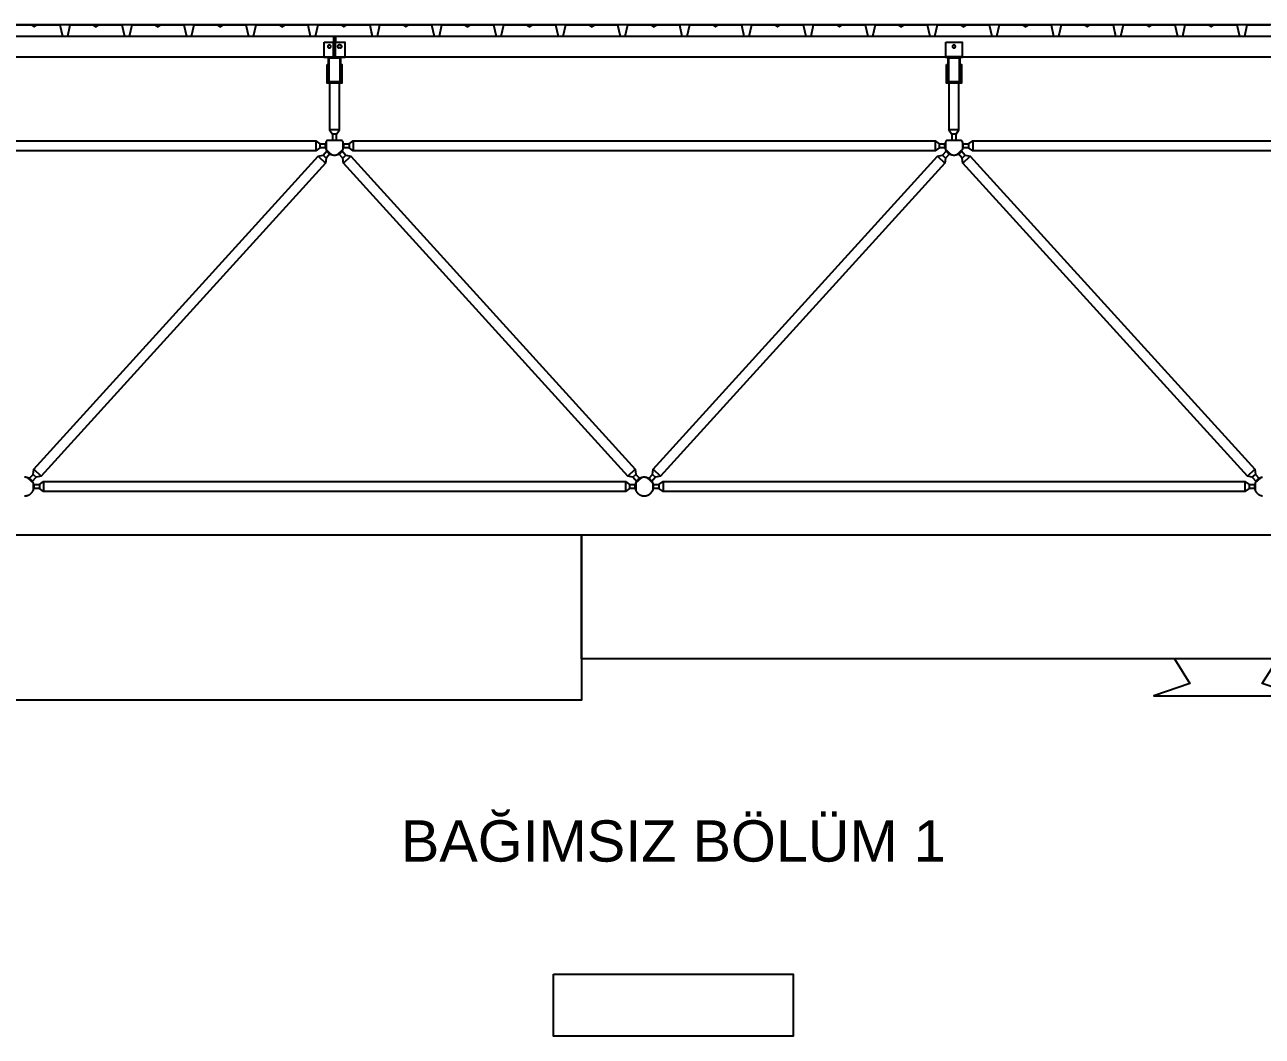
# Model space of a CAD drawing. Header units: centimetres. Extents: x 26200 to 152500, y -600 to 9300.
# Drawn here: x 140565 to 141164, y 1557 to 2047 of the extents above; entities that cross this region are included whole.
import ezdxf

# ---------------------------------------------------------------- set-up
doc = ezdxf.new("R2010")
doc.units = ezdxf.units.CM
doc.layers.add('ROTAS-KESIT-KANAL-UFLEME', color=20, linetype='Continuous')
doc.layers.add('ROTAS-MIMARI-KESIT', color=8, linetype='Continuous')
doc.styles.add('ROTAS', font='arial.ttf')

msp = doc.modelspace()

# ---------------------------------------------------------------- linework, layer by layer
at = {"layer": 'ROTAS-KESIT-KANAL-UFLEME'}
for points in [[(140212.31, 1800), (140834.38, 1800), (140834.38, 1720), (140212.31, 1720)], [(140834.38, 1800), (141423.62, 1800), (141423.62, 1740), (140834.38, 1740)]]:
    msp.add_lwpolyline(points, close=True, dxfattribs=at)
msp.add_lwpolyline([(141121.51, 1740), (141129.01, 1728), (141111.51, 1722), (141181.51, 1722), (141164.01, 1728), (141171.51, 1740)], dxfattribs=at)
at = {"layer": 'ROTAS-MIMARI-KESIT'}
for points in [[(147194.7, 2046.99), (129122.2, 2046.99)], [(140556.74, 2046.99), (140567.74, 2046.99), (140569.24, 2045.99), (140570.74, 2046.99), (140581.74, 2046.99), (140582.99, 2041.49), (140585.49, 2041.49), (140586.74, 2046.99), (140597.74, 2046.99), (140599.24, 2045.99), (140600.74, 2046.99), (140611.74, 2046.99), (140612.99, 2041.49), (140615.49, 2041.49), (140616.74, 2046.99), (140627.74, 2046.99), (140629.24, 2045.99), (140630.74, 2046.99), (140641.74, 2046.99), (140642.99, 2041.49), (140645.49, 2041.49), (140645.93, 2043.44)], [(140642.54, 2043.44), (140642.99, 2041.49), (140645.49, 2041.49), (140646.74, 2046.99), (140657.74, 2046.99), (140659.24, 2045.99), (140660.74, 2046.99), (140671.74, 2046.99), (140672.99, 2041.49), (140675.49, 2041.49), (140676.74, 2046.99), (140687.74, 2046.99), (140689.24, 2045.99), (140690.74, 2046.99), (140701.74, 2046.99), (140702.99, 2041.49), (140705.49, 2041.49), (140706.74, 2046.99), (140717.74, 2046.99), (140719.24, 2045.99), (140720.74, 2046.99), (140731.74, 2046.99), (140732.99, 2041.49), (140735.49, 2041.49), (140735.93, 2043.44)], [(140732.54, 2043.44), (140732.99, 2041.49), (140735.49, 2041.49), (140736.74, 2046.99), (140747.74, 2046.99), (140749.24, 2045.99), (140750.74, 2046.99), (140761.74, 2046.99), (140762.99, 2041.49), (140765.49, 2041.49), (140766.74, 2046.99), (140777.74, 2046.99), (140779.24, 2045.99), (140780.74, 2046.99), (140791.74, 2046.99), (140792.99, 2041.49), (140795.49, 2041.49), (140796.74, 2046.99), (140807.74, 2046.99), (140809.24, 2045.99), (140810.74, 2046.99), (140821.74, 2046.99), (140822.99, 2041.49), (140825.49, 2041.49), (140825.93, 2043.44)], [(140822.54, 2043.44), (140822.99, 2041.49), (140825.49, 2041.49), (140826.74, 2046.99), (140837.74, 2046.99), (140839.24, 2045.99), (140840.74, 2046.99), (140851.74, 2046.99), (140852.99, 2041.49), (140855.49, 2041.49), (140856.74, 2046.99), (140867.74, 2046.99), (140869.24, 2045.99), (140870.74, 2046.99), (140881.74, 2046.99), (140882.99, 2041.49), (140885.49, 2041.49), (140886.74, 2046.99), (140897.74, 2046.99), (140899.24, 2045.99), (140900.74, 2046.99), (140911.74, 2046.99), (140912.99, 2041.49), (140915.49, 2041.49), (140915.93, 2043.44)], [(140912.54, 2043.44), (140912.99, 2041.49), (140915.49, 2041.49), (140916.74, 2046.99), (140927.74, 2046.99), (140929.24, 2045.99), (140930.74, 2046.99), (140941.74, 2046.99), (140942.99, 2041.49), (140945.49, 2041.49), (140946.74, 2046.99), (140957.74, 2046.99), (140959.24, 2045.99), (140960.74, 2046.99), (140971.74, 2046.99), (140972.99, 2041.49), (140975.49, 2041.49), (140976.74, 2046.99), (140987.74, 2046.99), (140989.24, 2045.99), (140990.74, 2046.99), (141001.74, 2046.99), (141002.99, 2041.49), (141005.49, 2041.49), (141005.93, 2043.44)], [(141002.54, 2043.44), (141002.99, 2041.49), (141005.49, 2041.49), (141006.74, 2046.99), (141017.74, 2046.99), (141019.24, 2045.99), (141020.74, 2046.99), (141031.74, 2046.99), (141032.99, 2041.49), (141035.49, 2041.49), (141036.74, 2046.99), (141047.74, 2046.99), (141049.24, 2045.99), (141050.74, 2046.99), (141061.74, 2046.99), (141062.99, 2041.49), (141065.49, 2041.49), (141066.74, 2046.99), (141077.74, 2046.99), (141079.24, 2045.99), (141080.74, 2046.99), (141091.74, 2046.99), (141092.99, 2041.49), (141095.49, 2041.49), (141095.93, 2043.44)], [(141092.54, 2043.44), (141092.99, 2041.49), (141095.49, 2041.49), (141096.74, 2046.99), (141107.74, 2046.99), (141109.24, 2045.99), (141110.74, 2046.99), (141121.74, 2046.99), (141122.99, 2041.49), (141125.49, 2041.49), (141126.74, 2046.99), (141137.74, 2046.99), (141139.24, 2045.99), (141140.74, 2046.99), (141151.74, 2046.99), (141152.99, 2041.49), (141155.49, 2041.49), (141156.74, 2046.99), (141167.74, 2046.99)], [(138119.7, 2041.49), (147187.2, 2041.49)], [(140714.2, 2041.49), (140714.2, 2038.49)], [(140714.2, 2031.49), (140714.2, 2038.49)], [(140715.2, 2041.49), (140715.2, 2038.49)], [(140715.2, 2031.49), (140715.2, 2038.49)], [(140716.9, 2037.19), (140716.88, 2037.19), (140716.87, 2037.19), (140716.85, 2037.18), (140716.83, 2037.18), (140716.82, 2037.18), (140716.8, 2037.18), (140716.79, 2037.18), (140716.77, 2037.17), (140716.75, 2037.17), (140716.74, 2037.17), (140716.72, 2037.16), (140716.7, 2037.16), (140716.69, 2037.15), (140716.67, 2037.15), (140716.66, 2037.14), (140716.64, 2037.14), (140716.62, 2037.13), (140716.61, 2037.12), (140716.59, 2037.12), (140716.58, 2037.11), (140716.56, 2037.1), (140716.54, 2037.09), (140716.53, 2037.08), (140716.51, 2037.07), (140716.5, 2037.06), (140716.48, 2037.05), (140716.47, 2037.04), (140716.46, 2037.03), (140716.44, 2037.02), (140716.43, 2037.01), (140716.42, 2036.99), (140716.4, 2036.98), (140716.39, 2036.97), (140716.38, 2036.96), (140716.37, 2036.94), (140716.35, 2036.93), (140716.34, 2036.91), (140716.33, 2036.9), (140716.32, 2036.88), (140716.31, 2036.87), (140716.3, 2036.85), (140716.29, 2036.84), (140716.28, 2036.82), (140716.28, 2036.81), (140716.27, 2036.79), (140716.26, 2036.78), (140716.25, 2036.76), (140716.25, 2036.74), (140716.24, 2036.73), (140716.23, 2036.71), (140716.23, 2036.7), (140716.22, 2036.68), (140716.22, 2036.66), (140716.22, 2036.65), (140716.21, 2036.63), (140716.21, 2036.61), (140716.21, 2036.6), (140716.2, 2036.58), (140716.2, 2036.57), (140716.2, 2036.55), (140716.2, 2036.53), (140716.2, 2036.52), (140716.2, 2036.5), (140716.2, 2036.49), (140716.2, 2036.47), (140716.2, 2036.46), (140716.2, 2036.44), (140716.2, 2036.42), (140716.2, 2036.41), (140716.2, 2036.39), (140716.21, 2036.38), (140716.21, 2036.36), (140716.21, 2036.34), (140716.22, 2036.33), (140716.22, 2036.31), (140716.22, 2036.29), (140716.23, 2036.28), (140716.23, 2036.26), (140716.24, 2036.25), (140716.25, 2036.23), (140716.25, 2036.21), (140716.26, 2036.2), (140716.27, 2036.18), (140716.28, 2036.16), (140716.28, 2036.15), (140716.29, 2036.13), (140716.3, 2036.12), (140716.31, 2036.1), (140716.32, 2036.09), (140716.33, 2036.07), (140716.34, 2036.06), (140716.35, 2036.05), (140716.37, 2036.03), (140716.38, 2036.02), (140716.39, 2036), (140716.4, 2035.99), (140716.42, 2035.98), (140716.43, 2035.97), (140716.44, 2035.95), (140716.46, 2035.94), (140716.47, 2035.93), (140716.48, 2035.92), (140716.5, 2035.91), (140716.51, 2035.9), (140716.53, 2035.89), (140716.54, 2035.88), (140716.56, 2035.87), (140716.58, 2035.86), (140716.59, 2035.86), (140716.61, 2035.85), (140716.62, 2035.84), (140716.64, 2035.84), (140716.66, 2035.83), (140716.67, 2035.82), (140716.69, 2035.82), (140716.7, 2035.81), (140716.72, 2035.81), (140716.74, 2035.81), (140716.75, 2035.8), (140716.77, 2035.8), (140716.79, 2035.8), (140716.8, 2035.79), (140716.82, 2035.79), (140716.83, 2035.79), (140716.85, 2035.79), (140716.87, 2035.79), (140716.88, 2035.79), (140716.9, 2035.79)], [(140717.5, 2037.19), (140716.9, 2037.19)], [(140717.5, 2035.79), (140716.9, 2035.79)], [(140717.5, 2035.79), (140717.51, 2035.79), (140717.53, 2035.79), (140717.54, 2035.79), (140717.56, 2035.79), (140717.58, 2035.79), (140717.59, 2035.79), (140717.61, 2035.8), (140717.62, 2035.8), (140717.64, 2035.8), (140717.66, 2035.81), (140717.67, 2035.81), (140717.69, 2035.81), (140717.71, 2035.82), (140717.72, 2035.82), (140717.74, 2035.83), (140717.76, 2035.84), (140717.77, 2035.84), (140717.79, 2035.85), (140717.8, 2035.86), (140717.82, 2035.86), (140717.83, 2035.87), (140717.85, 2035.88), (140717.87, 2035.89), (140717.88, 2035.9), (140717.9, 2035.91), (140717.91, 2035.92), (140717.92, 2035.93), (140717.94, 2035.94), (140717.95, 2035.95), (140717.97, 2035.97), (140717.98, 2035.98), (140717.99, 2035.99), (140718.01, 2036), (140718.02, 2036.02), (140718.03, 2036.03), (140718.04, 2036.05), (140718.05, 2036.06), (140718.06, 2036.07), (140718.07, 2036.09), (140718.08, 2036.1), (140718.09, 2036.12), (140718.1, 2036.13), (140718.11, 2036.15), (140718.12, 2036.16), (140718.13, 2036.18), (140718.13, 2036.2), (140718.14, 2036.21), (140718.15, 2036.23), (140718.15, 2036.25), (140718.16, 2036.26), (140718.17, 2036.28), (140718.17, 2036.29), (140718.17, 2036.31), (140718.18, 2036.33), (140718.18, 2036.34), (140718.19, 2036.36), (140718.19, 2036.38), (140718.19, 2036.39), (140718.19, 2036.41), (140718.19, 2036.42), (140718.2, 2036.44), (140718.2, 2036.46), (140718.2, 2036.47), (140718.2, 2036.49), (140718.2, 2036.5), (140718.2, 2036.52), (140718.2, 2036.53), (140718.19, 2036.55), (140718.19, 2036.57), (140718.19, 2036.58), (140718.19, 2036.6), (140718.19, 2036.61), (140718.18, 2036.63), (140718.18, 2036.65), (140718.17, 2036.66), (140718.17, 2036.68), (140718.17, 2036.7), (140718.16, 2036.71), (140718.15, 2036.73), (140718.15, 2036.74), (140718.14, 2036.76), (140718.13, 2036.78), (140718.13, 2036.79), (140718.12, 2036.81), (140718.11, 2036.82), (140718.1, 2036.84), (140718.09, 2036.85), (140718.08, 2036.87), (140718.07, 2036.88), (140718.06, 2036.9), (140718.05, 2036.91), (140718.04, 2036.93), (140718.03, 2036.94), (140718.02, 2036.96), (140718.01, 2036.97), (140717.99, 2036.98), (140717.98, 2036.99), (140717.97, 2037.01), (140717.95, 2037.02), (140717.94, 2037.03), (140717.92, 2037.04), (140717.91, 2037.05), (140717.9, 2037.06), (140717.88, 2037.07), (140717.87, 2037.08), (140717.85, 2037.09), (140717.83, 2037.1), (140717.82, 2037.11), (140717.8, 2037.12), (140717.79, 2037.12), (140717.77, 2037.13), (140717.76, 2037.14), (140717.74, 2037.14), (140717.72, 2037.15), (140717.71, 2037.15), (140717.69, 2037.16), (140717.67, 2037.16), (140717.66, 2037.17), (140717.64, 2037.17), (140717.62, 2037.17), (140717.61, 2037.18), (140717.59, 2037.18), (140717.58, 2037.18), (140717.56, 2037.18), (140717.54, 2037.18), (140717.53, 2037.19), (140717.51, 2037.19), (140717.5, 2037.19)], [(138119.7, 2031.49), (147187.2, 2031.49)], [(140709.7, 2031.49), (140719.7, 2031.49)], [(140711.1, 2025.89), (140711.6, 2025.89)], [(140717.7, 2019.19), (140717.7, 2031.19), (140711.7, 2031.19), (140711.7, 2019.19)], [(140717.8, 2025.89), (140718.3, 2025.89)], [(141018.7, 2031.49), (141010.7, 2031.49)], [(141011.1, 2025.89), (141011.6, 2025.89)], [(141017.7, 2019.19), (141017.7, 2031.19), (141011.7, 2031.19), (141011.7, 2019.19)], [(141017.8, 2025.89), (141018.3, 2025.89)], [(140711.1, 2024.49), (140711.6, 2024.49)], [(140717.8, 2024.49), (140718.3, 2024.49)], [(141011.1, 2024.49), (141011.6, 2024.49)], [(141017.8, 2024.49), (141018.3, 2024.49)], [(140712.28, 2018.69), (140712.28, 1996.09), (140713.7, 1994.09), (140713.7, 1991.09)], [(140715.7, 1991.09), (140715.7, 1994.09), (140717.11, 1996.09), (140717.11, 2018.69)], [(141012.28, 2018.69), (141012.28, 1996.09), (141013.7, 1994.09), (141013.7, 1991.09)], [(141015.7, 1991.09), (141015.7, 1994.09), (141017.11, 1996.09), (141017.11, 2018.69)], [(140717.11, 1996.09), (140712.28, 1996.09)], [(141017.11, 1996.09), (141012.28, 1996.09)], [(140418.8, 1989.39), (140421.8, 1989.39), (140423.8, 1990.8), (140705.6, 1990.8), (140707.6, 1989.39), (140710.6, 1989.39)], [(140705.6, 1990.8), (140705.6, 1985.97)], [(140711.1, 1991.09), (140711.01, 1990.97), (140710.93, 1990.84), (140710.85, 1990.71), (140710.77, 1990.58), (140710.7, 1990.45), (140710.63, 1990.31), (140710.56, 1990.17), (140710.51, 1990.02), (140710.45, 1989.88), (140710.43, 1989.8), (140710.4, 1989.73), (140710.38, 1989.65), (140710.36, 1989.57), (140710.34, 1989.5), (140710.32, 1989.42), (140710.3, 1989.34), (140710.28, 1989.26), (140710.27, 1989.19), (140710.26, 1989.11), (140710.24, 1989.03), (140710.23, 1988.95), (140710.22, 1988.87), (140710.22, 1988.79), (140710.21, 1988.71), (140710.2, 1988.63), (140710.2, 1988.55), (140710.2, 1988.47), (140710.2, 1988.39), (140710.2, 1988.31), (140710.2, 1988.23), (140710.2, 1988.15), (140710.21, 1988.07), (140710.21, 1987.99), (140710.22, 1987.92), (140710.23, 1987.84), (140710.24, 1987.76), (140710.25, 1987.68), (140710.28, 1987.53), (140710.31, 1987.37), (140710.35, 1987.22), (140710.39, 1987.07), (140710.44, 1986.93), (140710.49, 1986.79), (140710.55, 1986.65), (140710.61, 1986.51), (140710.67, 1986.37), (140710.74, 1986.24), (140710.81, 1986.11), (140710.89, 1985.98), (140710.98, 1985.86), (140711.07, 1985.73), (140711.16, 1985.61), (140711.26, 1985.49), (140711.36, 1985.37), (140711.47, 1985.25), (140711.52, 1985.2), (140711.58, 1985.14), (140711.64, 1985.09), (140711.69, 1985.04), (140711.75, 1984.98), (140711.81, 1984.93), (140711.88, 1984.88), (140711.94, 1984.83), (140712, 1984.78), (140712.07, 1984.74), (140712.13, 1984.69), (140712.2, 1984.65), (140712.26, 1984.6), (140712.33, 1984.56), (140712.4, 1984.52), (140712.47, 1984.48), (140712.54, 1984.44), (140712.61, 1984.4), (140712.68, 1984.36), (140712.75, 1984.33), (140712.82, 1984.3), (140712.9, 1984.26), (140712.97, 1984.23), (140713.04, 1984.2), (140713.12, 1984.17), (140713.19, 1984.15), (140713.27, 1984.12), (140713.34, 1984.1), (140713.49, 1984.05), (140713.64, 1984.01), (140713.79, 1983.98), (140713.95, 1983.95), (140714.1, 1983.93), (140714.25, 1983.91), (140714.4, 1983.9), (140714.55, 1983.89), (140714.7, 1983.89), (140714.85, 1983.89), (140715, 1983.9), (140715.15, 1983.91), (140715.3, 1983.93), (140715.45, 1983.95), (140715.6, 1983.98), (140715.75, 1984.01), (140715.9, 1984.05), (140716.05, 1984.1), (140716.13, 1984.12), (140716.2, 1984.15), (140716.28, 1984.17), (140716.35, 1984.2), (140716.43, 1984.23), (140716.5, 1984.26), (140716.57, 1984.3), (140716.64, 1984.33), (140716.71, 1984.36), (140716.79, 1984.4), (140716.86, 1984.44), (140716.93, 1984.48), (140716.99, 1984.52), (140717.06, 1984.56), (140717.13, 1984.6), (140717.2, 1984.65), (140717.26, 1984.69), (140717.33, 1984.74), (140717.39, 1984.78), (140717.46, 1984.83), (140717.52, 1984.88), (140717.58, 1984.93), (140717.64, 1984.98), (140717.7, 1985.04), (140717.76, 1985.09), (140717.82, 1985.14), (140717.87, 1985.2), (140717.93, 1985.25), (140718.04, 1985.37), (140718.14, 1985.49), (140718.24, 1985.61), (140718.33, 1985.73), (140718.42, 1985.86), (140718.5, 1985.98), (140718.58, 1986.11), (140718.65, 1986.24), (140718.72, 1986.37), (140718.79, 1986.51), (140718.85, 1986.65), (140718.9, 1986.79), (140718.95, 1986.93), (140719, 1987.07), (140719.04, 1987.22), (140719.08, 1987.37), (140719.11, 1987.53), (140719.14, 1987.68), (140719.15, 1987.76), (140719.16, 1987.84), (140719.17, 1987.92), (140719.18, 1987.99), (140719.19, 1988.07), (140719.19, 1988.15), (140719.19, 1988.23), (140719.2, 1988.31), (140719.2, 1988.39), (140719.2, 1988.47), (140719.19, 1988.55), (140719.19, 1988.63), (140719.19, 1988.71), (140719.18, 1988.79), (140719.17, 1988.87), (140719.16, 1988.95), (140719.15, 1989.03), (140719.14, 1989.11), (140719.13, 1989.19), (140719.11, 1989.26), (140719.09, 1989.34), (140719.08, 1989.42), (140719.06, 1989.5), (140719.04, 1989.57), (140719.02, 1989.65), (140718.99, 1989.73), (140718.97, 1989.8), (140718.94, 1989.88), (140718.89, 1990.02), (140718.83, 1990.17), (140718.77, 1990.31), (140718.7, 1990.45), (140718.63, 1990.58), (140718.55, 1990.71), (140718.47, 1990.84), (140718.38, 1990.97), (140718.3, 1991.09)], [(140710.6, 1990.24), (140710.6, 1986.53)], [(140711.1, 1991.09), (140718.3, 1991.09)], [(140715.7, 1994.09), (140713.7, 1994.09)], [(140718.8, 1989.39), (140721.8, 1989.39), (140723.8, 1990.8), (141005.6, 1990.8), (141007.6, 1989.39), (141010.6, 1989.39)], [(140718.8, 1990.24), (140718.8, 1986.53)], [(140723.8, 1990.8), (140723.8, 1985.97)], [(141005.6, 1990.8), (141005.6, 1985.97)], [(141011.1, 1991.09), (141011.01, 1990.97), (141010.93, 1990.84), (141010.85, 1990.71), (141010.77, 1990.58), (141010.7, 1990.45), (141010.63, 1990.31), (141010.56, 1990.17), (141010.51, 1990.02), (141010.45, 1989.88), (141010.43, 1989.8), (141010.4, 1989.73), (141010.38, 1989.65), (141010.36, 1989.57), (141010.34, 1989.5), (141010.32, 1989.42), (141010.3, 1989.34), (141010.28, 1989.26), (141010.27, 1989.19), (141010.26, 1989.11), (141010.24, 1989.03), (141010.23, 1988.95), (141010.22, 1988.87), (141010.22, 1988.79), (141010.21, 1988.71), (141010.2, 1988.63), (141010.2, 1988.55), (141010.2, 1988.47), (141010.2, 1988.39), (141010.2, 1988.31), (141010.2, 1988.23), (141010.2, 1988.15), (141010.21, 1988.07), (141010.21, 1987.99), (141010.22, 1987.92), (141010.23, 1987.84), (141010.24, 1987.76), (141010.25, 1987.68), (141010.28, 1987.53), (141010.31, 1987.37), (141010.35, 1987.22), (141010.39, 1987.07), (141010.44, 1986.93), (141010.49, 1986.79), (141010.55, 1986.65), (141010.61, 1986.51), (141010.67, 1986.37), (141010.74, 1986.24), (141010.81, 1986.11), (141010.89, 1985.98), (141010.98, 1985.86), (141011.07, 1985.73), (141011.16, 1985.61), (141011.26, 1985.49), (141011.36, 1985.37), (141011.47, 1985.25), (141011.52, 1985.2), (141011.58, 1985.14), (141011.64, 1985.09), (141011.69, 1985.04), (141011.75, 1984.98), (141011.81, 1984.93), (141011.88, 1984.88), (141011.94, 1984.83), (141012, 1984.78), (141012.07, 1984.74), (141012.13, 1984.69), (141012.2, 1984.65), (141012.26, 1984.6), (141012.33, 1984.56), (141012.4, 1984.52), (141012.47, 1984.48), (141012.54, 1984.44), (141012.61, 1984.4), (141012.68, 1984.36), (141012.75, 1984.33), (141012.82, 1984.3), (141012.9, 1984.26), (141012.97, 1984.23), (141013.04, 1984.2), (141013.12, 1984.17), (141013.19, 1984.15), (141013.27, 1984.12), (141013.34, 1984.1), (141013.49, 1984.05), (141013.64, 1984.01), (141013.79, 1983.98), (141013.95, 1983.95), (141014.1, 1983.93), (141014.25, 1983.91), (141014.4, 1983.9), (141014.55, 1983.89), (141014.7, 1983.89), (141014.85, 1983.89), (141015, 1983.9), (141015.15, 1983.91), (141015.3, 1983.93), (141015.45, 1983.95), (141015.6, 1983.98), (141015.75, 1984.01), (141015.9, 1984.05), (141016.05, 1984.1), (141016.13, 1984.12), (141016.2, 1984.15), (141016.28, 1984.17), (141016.35, 1984.2), (141016.43, 1984.23), (141016.5, 1984.26), (141016.57, 1984.3), (141016.64, 1984.33), (141016.71, 1984.36), (141016.79, 1984.4), (141016.86, 1984.44), (141016.93, 1984.48), (141016.99, 1984.52), (141017.06, 1984.56), (141017.13, 1984.6), (141017.2, 1984.65), (141017.26, 1984.69), (141017.33, 1984.74), (141017.39, 1984.78), (141017.46, 1984.83), (141017.52, 1984.88), (141017.58, 1984.93), (141017.64, 1984.98), (141017.7, 1985.04), (141017.76, 1985.09), (141017.82, 1985.14), (141017.87, 1985.2), (141017.93, 1985.25), (141018.04, 1985.37), (141018.14, 1985.49), (141018.24, 1985.61), (141018.33, 1985.73), (141018.42, 1985.86), (141018.5, 1985.98), (141018.58, 1986.11), (141018.65, 1986.24), (141018.72, 1986.37), (141018.79, 1986.51), (141018.85, 1986.65), (141018.9, 1986.79), (141018.95, 1986.93), (141019, 1987.07), (141019.04, 1987.22), (141019.08, 1987.37), (141019.11, 1987.53), (141019.14, 1987.68), (141019.15, 1987.76), (141019.16, 1987.84), (141019.17, 1987.92), (141019.18, 1987.99), (141019.19, 1988.07), (141019.19, 1988.15), (141019.19, 1988.23), (141019.2, 1988.31), (141019.2, 1988.39), (141019.2, 1988.47), (141019.19, 1988.55), (141019.19, 1988.63), (141019.19, 1988.71), (141019.18, 1988.79), (141019.17, 1988.87), (141019.16, 1988.95), (141019.15, 1989.03), (141019.14, 1989.11), (141019.13, 1989.19), (141019.11, 1989.26), (141019.09, 1989.34), (141019.08, 1989.42), (141019.06, 1989.5), (141019.04, 1989.57), (141019.02, 1989.65), (141018.99, 1989.73), (141018.97, 1989.8), (141018.94, 1989.88), (141018.89, 1990.02), (141018.83, 1990.17), (141018.77, 1990.31), (141018.7, 1990.45), (141018.63, 1990.58), (141018.55, 1990.71), (141018.47, 1990.84), (141018.38, 1990.97), (141018.3, 1991.09)], [(141010.6, 1990.24), (141010.6, 1986.53)], [(141011.1, 1991.09), (141018.3, 1991.09)], [(141015.7, 1994.09), (141013.7, 1994.09)], [(141018.8, 1989.39), (141021.8, 1989.39), (141023.8, 1990.8), (141305.6, 1990.8), (141307.6, 1989.39), (141310.6, 1989.39)], [(141018.8, 1990.24), (141018.8, 1986.53)], [(141023.8, 1990.8), (141023.8, 1985.97)], [(140710.6, 1987.39), (140707.6, 1987.39), (140705.6, 1985.97), (140423.8, 1985.97), (140421.8, 1987.39), (140418.8, 1987.39)], [(140707.6, 1989.39), (140707.6, 1987.39)], [(140709.18, 1983.81), (140710.66, 1982.46)], [(140710.57, 1986.6), (140713.31, 1984.11)], [(140716.08, 1984.11), (140718.83, 1986.6)], [(140718.73, 1982.46), (140720.21, 1983.81)], [(141010.6, 1987.39), (141007.6, 1987.39), (141005.6, 1985.97), (140723.8, 1985.97), (140721.8, 1987.39), (140718.8, 1987.39)], [(140721.8, 1989.39), (140721.8, 1987.39)], [(141007.6, 1989.39), (141007.6, 1987.39)], [(141009.18, 1983.81), (141010.66, 1982.46)], [(141010.57, 1986.6), (141013.31, 1984.11)], [(141016.08, 1984.11), (141018.83, 1986.6)], [(141018.73, 1982.46), (141020.21, 1983.81)], [(141310.6, 1987.39), (141307.6, 1987.39), (141305.6, 1985.97), (141023.8, 1985.97), (141021.8, 1987.39), (141018.8, 1987.39)], [(141021.8, 1989.39), (141021.8, 1987.39)], [(140706.79, 1983.28), (140710.36, 1980.03)], [(140719.03, 1980.03), (140722.61, 1983.28)], [(141006.79, 1983.28), (141010.36, 1980.03)], [(141019.03, 1980.03), (141022.61, 1983.28)], [(140568.73, 1829.31), (140570.21, 1827.97)], [(140569.03, 1831.74), (140572.61, 1828.5)], [(140856.79, 1828.5), (140860.36, 1831.74)], [(140859.18, 1827.97), (140860.66, 1829.31)], [(140868.73, 1829.31), (140870.21, 1827.97)], [(140869.03, 1831.74), (140872.61, 1828.5)], [(141156.79, 1828.5), (141160.36, 1831.74)], [(141159.18, 1827.97), (141160.66, 1829.31)], [(140564.6, 1818.89), (140564.7, 1818.89), (140564.8, 1818.89), (140564.9, 1818.89), (140565, 1818.9), (140565.1, 1818.9), (140565.2, 1818.92), (140565.31, 1818.93), (140565.41, 1818.94), (140565.52, 1818.96), (140565.62, 1818.98), (140565.73, 1819.01), (140565.83, 1819.03), (140565.94, 1819.06), (140566.04, 1819.09), (140566.15, 1819.13), (140566.25, 1819.16), (140566.35, 1819.2), (140566.46, 1819.25), (140566.56, 1819.29), (140566.66, 1819.34), (140566.76, 1819.39), (140566.86, 1819.44), (140566.96, 1819.5), (140567.06, 1819.56), (140567.16, 1819.62), (140567.26, 1819.68), (140567.35, 1819.75), (140567.44, 1819.82), (140567.53, 1819.89), (140567.62, 1819.97), (140567.71, 1820.04), (140567.8, 1820.12), (140567.88, 1820.2), (140567.96, 1820.29), (140568.04, 1820.37), (140568.12, 1820.46), (140568.19, 1820.55), (140568.26, 1820.64), (140568.33, 1820.73), (140568.4, 1820.83), (140568.46, 1820.92), (140568.53, 1821.02), (140568.58, 1821.12), (140568.64, 1821.22), (140568.69, 1821.32), (140568.75, 1821.42), (140568.79, 1821.52), (140568.84, 1821.63), (140568.88, 1821.73), (140568.92, 1821.83), (140568.96, 1821.94), (140568.99, 1822.04), (140569.02, 1822.15), (140569.05, 1822.25), (140569.08, 1822.36), (140569.1, 1822.46), (140569.12, 1822.57), (140569.14, 1822.67), (140569.16, 1822.78), (140569.17, 1822.88), (140569.18, 1822.98), (140569.19, 1823.08), (140569.19, 1823.19), (140569.2, 1823.29), (140569.2, 1823.39), (140569.2, 1823.49), (140569.19, 1823.59), (140569.19, 1823.69), (140569.18, 1823.79), (140569.17, 1823.89), (140569.16, 1824), (140569.14, 1824.1), (140569.12, 1824.21), (140569.1, 1824.31), (140569.08, 1824.41), (140569.05, 1824.52), (140569.02, 1824.62), (140568.99, 1824.73), (140568.96, 1824.83), (140568.92, 1824.94), (140568.88, 1825.04), (140568.84, 1825.15), (140568.79, 1825.25), (140568.75, 1825.35), (140568.69, 1825.45), (140568.64, 1825.55), (140568.58, 1825.65), (140568.53, 1825.75), (140568.46, 1825.85), (140568.4, 1825.94), (140568.33, 1826.04), (140568.26, 1826.13), (140568.19, 1826.22), (140568.12, 1826.31), (140568.04, 1826.4), (140567.96, 1826.49), (140567.88, 1826.57), (140567.8, 1826.65), (140567.71, 1826.73), (140567.62, 1826.81), (140567.53, 1826.88), (140567.44, 1826.95), (140567.35, 1827.02), (140567.26, 1827.09), (140567.16, 1827.15), (140567.06, 1827.21), (140566.96, 1827.27), (140566.86, 1827.33), (140566.76, 1827.38), (140566.66, 1827.43), (140566.56, 1827.48), (140566.46, 1827.53), (140566.35, 1827.57), (140566.25, 1827.61), (140566.15, 1827.65), (140566.04, 1827.68), (140565.94, 1827.71), (140565.83, 1827.74), (140565.73, 1827.77), (140565.62, 1827.79), (140565.52, 1827.81), (140565.41, 1827.83), (140565.31, 1827.84), (140565.2, 1827.86), (140565.1, 1827.87), (140565, 1827.88), (140564.9, 1827.88), (140564.8, 1827.89), (140564.7, 1827.89), (140564.6, 1827.89)], [(140566.08, 1827.67), (140568.83, 1825.17)], [(140568.8, 1824.39), (140571.8, 1824.39), (140573.8, 1825.8), (140855.6, 1825.8), (140857.6, 1824.39), (140860.6, 1824.39)], [(140568.8, 1825.24), (140568.8, 1821.53)], [(140860.6, 1822.39), (140857.6, 1822.39), (140855.6, 1820.97), (140573.8, 1820.97), (140571.8, 1822.39), (140568.8, 1822.39)], [(140571.8, 1824.39), (140571.8, 1822.39)], [(140573.8, 1825.8), (140573.8, 1820.97)], [(140855.6, 1825.8), (140855.6, 1820.97)], [(140857.6, 1824.39), (140857.6, 1822.39)], [(140860.57, 1825.17), (140863.31, 1827.67)], [(140860.6, 1825.24), (140860.6, 1821.53)], [(140866.08, 1827.67), (140868.83, 1825.17)], [(140868.8, 1824.39), (140871.8, 1824.39), (140873.8, 1825.8), (141155.6, 1825.8), (141157.6, 1824.39), (141160.6, 1824.39)], [(140868.8, 1825.24), (140868.8, 1821.53)], [(141160.6, 1822.39), (141157.6, 1822.39), (141155.6, 1820.97), (140873.8, 1820.97), (140871.8, 1822.39), (140868.8, 1822.39)], [(140871.8, 1824.39), (140871.8, 1822.39)], [(140873.8, 1825.8), (140873.8, 1820.97)], [(141155.6, 1825.8), (141155.6, 1820.97)], [(141157.6, 1824.39), (141157.6, 1822.39)], [(141164.09, 1827.84), (141163.98, 1827.83), (141163.88, 1827.81), (141163.77, 1827.79), (141163.67, 1827.77), (141163.56, 1827.74), (141163.46, 1827.71), (141163.35, 1827.68), (141163.25, 1827.65), (141163.15, 1827.61), (141163.04, 1827.57), (141162.94, 1827.53), (141162.83, 1827.48), (141162.73, 1827.43), (141162.63, 1827.38), (141162.53, 1827.33), (141162.43, 1827.27), (141162.33, 1827.21), (141162.24, 1827.15), (141162.14, 1827.09), (141162.04, 1827.02), (141161.95, 1826.95), (141161.86, 1826.88), (141161.77, 1826.81), (141161.68, 1826.73), (141161.6, 1826.65), (141161.52, 1826.57), (141161.43, 1826.49), (141161.36, 1826.4), (141161.28, 1826.31), (141161.2, 1826.22), (141161.13, 1826.13), (141161.06, 1826.04), (141161, 1825.94), (141160.93, 1825.85), (141160.87, 1825.75), (141160.81, 1825.65), (141160.75, 1825.55), (141160.7, 1825.45), (141160.65, 1825.35), (141160.6, 1825.25), (141160.56, 1825.15), (141160.51, 1825.04), (141160.47, 1824.94), (141160.44, 1824.83), (141160.4, 1824.73), (141160.37, 1824.62), (141160.34, 1824.52), (141160.32, 1824.41), (141160.29, 1824.31), (141160.27, 1824.21), (141160.25, 1824.1), (141160.24, 1824), (141160.23, 1823.89), (141160.22, 1823.79), (141160.21, 1823.69), (141160.2, 1823.59), (141160.2, 1823.49), (141160.2, 1823.39), (141160.2, 1823.29), (141160.2, 1823.19), (141160.21, 1823.08), (141160.22, 1822.98), (141160.23, 1822.88), (141160.24, 1822.78), (141160.25, 1822.67), (141160.27, 1822.57), (141160.29, 1822.46), (141160.32, 1822.36), (141160.34, 1822.25), (141160.37, 1822.15), (141160.4, 1822.04), (141160.44, 1821.94), (141160.47, 1821.83), (141160.51, 1821.73), (141160.56, 1821.63), (141160.6, 1821.52), (141160.65, 1821.42), (141160.7, 1821.32), (141160.75, 1821.22), (141160.81, 1821.12), (141160.87, 1821.02), (141160.93, 1820.92), (141161, 1820.83), (141161.06, 1820.73), (141161.13, 1820.64), (141161.2, 1820.55), (141161.28, 1820.46), (141161.36, 1820.37), (141161.43, 1820.29), (141161.52, 1820.2), (141161.6, 1820.12), (141161.68, 1820.04), (141161.77, 1819.97), (141161.86, 1819.89), (141161.95, 1819.82), (141162.04, 1819.75), (141162.14, 1819.68), (141162.24, 1819.62), (141162.33, 1819.56), (141162.43, 1819.5), (141162.53, 1819.44), (141162.63, 1819.39), (141162.73, 1819.34), (141162.83, 1819.29), (141162.94, 1819.25), (141163.04, 1819.2), (141163.15, 1819.16), (141163.25, 1819.13), (141163.35, 1819.09), (141163.46, 1819.06), (141163.56, 1819.03), (141163.67, 1819.01), (141163.77, 1818.98), (141163.88, 1818.96), (141163.98, 1818.94), (141164.09, 1818.93)], [(141160.57, 1825.17), (141163.31, 1827.67)], [(141160.6, 1825.24), (141160.6, 1821.53)]]:
    msp.add_lwpolyline(points, dxfattribs=at)
for points in [[(140709.7, 2038.49), (140719.7, 2038.49), (140719.7, 2031.19), (140709.7, 2031.19)], [(141010.7, 2038.49), (141018.7, 2038.49), (141018.7, 2031.19), (141010.7, 2031.19)], [(140712.9, 2036.49), (140712.9, 2036.5), (140712.9, 2036.52), (140712.9, 2036.53), (140712.89, 2036.55), (140712.89, 2036.57), (140712.89, 2036.58), (140712.89, 2036.6), (140712.89, 2036.61), (140712.88, 2036.63), (140712.88, 2036.65), (140712.87, 2036.66), (140712.87, 2036.68), (140712.87, 2036.7), (140712.86, 2036.71), (140712.85, 2036.73), (140712.85, 2036.74), (140712.84, 2036.76), (140712.83, 2036.78), (140712.83, 2036.79), (140712.82, 2036.81), (140712.81, 2036.82), (140712.8, 2036.84), (140712.79, 2036.85), (140712.78, 2036.87), (140712.77, 2036.88), (140712.76, 2036.9), (140712.75, 2036.91), (140712.74, 2036.93), (140712.73, 2036.94), (140712.72, 2036.96), (140712.71, 2036.97), (140712.69, 2036.98), (140712.68, 2036.99), (140712.67, 2037.01), (140712.65, 2037.02), (140712.64, 2037.03), (140712.62, 2037.04), (140712.61, 2037.05), (140712.6, 2037.06), (140712.58, 2037.07), (140712.57, 2037.08), (140712.55, 2037.09), (140712.53, 2037.1), (140712.52, 2037.11), (140712.5, 2037.12), (140712.49, 2037.12), (140712.47, 2037.13), (140712.46, 2037.14), (140712.44, 2037.14), (140712.42, 2037.15), (140712.41, 2037.15), (140712.39, 2037.16), (140712.37, 2037.16), (140712.36, 2037.17), (140712.34, 2037.17), (140712.32, 2037.17), (140712.31, 2037.18), (140712.29, 2037.18), (140712.28, 2037.18), (140712.26, 2037.18), (140712.24, 2037.18), (140712.23, 2037.19), (140712.21, 2037.19), (140712.2, 2037.19), (140712.18, 2037.19), (140712.17, 2037.19), (140712.15, 2037.18), (140712.13, 2037.18), (140712.12, 2037.18), (140712.1, 2037.18), (140712.09, 2037.18), (140712.07, 2037.17), (140712.05, 2037.17), (140712.04, 2037.17), (140712.02, 2037.16), (140712, 2037.16), (140711.99, 2037.15), (140711.97, 2037.15), (140711.96, 2037.14), (140711.94, 2037.14), (140711.92, 2037.13), (140711.91, 2037.12), (140711.89, 2037.12), (140711.88, 2037.11), (140711.86, 2037.1), (140711.84, 2037.09), (140711.83, 2037.08), (140711.81, 2037.07), (140711.8, 2037.06), (140711.78, 2037.05), (140711.77, 2037.04), (140711.76, 2037.03), (140711.74, 2037.02), (140711.73, 2037.01), (140711.72, 2036.99), (140711.7, 2036.98), (140711.69, 2036.97), (140711.68, 2036.96), (140711.67, 2036.94), (140711.65, 2036.93), (140711.64, 2036.91), (140711.63, 2036.9), (140711.62, 2036.88), (140711.61, 2036.87), (140711.6, 2036.85), (140711.59, 2036.84), (140711.58, 2036.82), (140711.58, 2036.81), (140711.57, 2036.79), (140711.56, 2036.78), (140711.55, 2036.76), (140711.55, 2036.74), (140711.54, 2036.73), (140711.53, 2036.71), (140711.53, 2036.7), (140711.52, 2036.68), (140711.52, 2036.66), (140711.52, 2036.65), (140711.51, 2036.63), (140711.51, 2036.61), (140711.51, 2036.6), (140711.5, 2036.58), (140711.5, 2036.57), (140711.5, 2036.55), (140711.5, 2036.53), (140711.5, 2036.52), (140711.5, 2036.5), (140711.5, 2036.49), (140711.5, 2036.47), (140711.5, 2036.46), (140711.5, 2036.44), (140711.5, 2036.42), (140711.5, 2036.41), (140711.5, 2036.39), (140711.51, 2036.38), (140711.51, 2036.36), (140711.51, 2036.34), (140711.52, 2036.33), (140711.52, 2036.31), (140711.52, 2036.29), (140711.53, 2036.28), (140711.53, 2036.26), (140711.54, 2036.25), (140711.55, 2036.23), (140711.55, 2036.21), (140711.56, 2036.2), (140711.57, 2036.18), (140711.58, 2036.16), (140711.58, 2036.15), (140711.59, 2036.13), (140711.6, 2036.12), (140711.61, 2036.1), (140711.62, 2036.09), (140711.63, 2036.07), (140711.64, 2036.06), (140711.65, 2036.05), (140711.67, 2036.03), (140711.68, 2036.02), (140711.69, 2036), (140711.7, 2035.99), (140711.72, 2035.98), (140711.73, 2035.97), (140711.74, 2035.95), (140711.76, 2035.94), (140711.77, 2035.93), (140711.78, 2035.92), (140711.8, 2035.91), (140711.81, 2035.9), (140711.83, 2035.89), (140711.84, 2035.88), (140711.86, 2035.87), (140711.88, 2035.86), (140711.89, 2035.86), (140711.91, 2035.85), (140711.92, 2035.84), (140711.94, 2035.84), (140711.96, 2035.83), (140711.97, 2035.82), (140711.99, 2035.82), (140712, 2035.81), (140712.02, 2035.81), (140712.04, 2035.81), (140712.05, 2035.8), (140712.07, 2035.8), (140712.09, 2035.8), (140712.1, 2035.79), (140712.12, 2035.79), (140712.13, 2035.79), (140712.15, 2035.79), (140712.17, 2035.79), (140712.18, 2035.79), (140712.2, 2035.79), (140712.21, 2035.79), (140712.23, 2035.79), (140712.24, 2035.79), (140712.26, 2035.79), (140712.28, 2035.79), (140712.29, 2035.79), (140712.31, 2035.8), (140712.32, 2035.8), (140712.34, 2035.8), (140712.36, 2035.81), (140712.37, 2035.81), (140712.39, 2035.81), (140712.41, 2035.82), (140712.42, 2035.82), (140712.44, 2035.83), (140712.46, 2035.84), (140712.47, 2035.84), (140712.49, 2035.85), (140712.5, 2035.86), (140712.52, 2035.86), (140712.53, 2035.87), (140712.55, 2035.88), (140712.57, 2035.89), (140712.58, 2035.9), (140712.6, 2035.91), (140712.61, 2035.92), (140712.62, 2035.93), (140712.64, 2035.94), (140712.65, 2035.95), (140712.67, 2035.97), (140712.68, 2035.98), (140712.69, 2035.99), (140712.71, 2036), (140712.72, 2036.02), (140712.73, 2036.03), (140712.74, 2036.05), (140712.75, 2036.06), (140712.76, 2036.07), (140712.77, 2036.09), (140712.78, 2036.1), (140712.79, 2036.12), (140712.8, 2036.13), (140712.81, 2036.15), (140712.82, 2036.16), (140712.83, 2036.18), (140712.83, 2036.2), (140712.84, 2036.21), (140712.85, 2036.23), (140712.85, 2036.25), (140712.86, 2036.26), (140712.87, 2036.28), (140712.87, 2036.29), (140712.87, 2036.31), (140712.88, 2036.33), (140712.88, 2036.34), (140712.89, 2036.36), (140712.89, 2036.38), (140712.89, 2036.39), (140712.89, 2036.41), (140712.89, 2036.42), (140712.9, 2036.44), (140712.9, 2036.46), (140712.9, 2036.47)], [(141015.4, 2036.49), (141015.4, 2036.5), (141015.4, 2036.52), (141015.4, 2036.53), (141015.39, 2036.55), (141015.39, 2036.57), (141015.39, 2036.58), (141015.39, 2036.6), (141015.39, 2036.61), (141015.38, 2036.63), (141015.38, 2036.65), (141015.37, 2036.66), (141015.37, 2036.68), (141015.37, 2036.7), (141015.36, 2036.71), (141015.35, 2036.73), (141015.35, 2036.74), (141015.34, 2036.76), (141015.33, 2036.78), (141015.33, 2036.79), (141015.32, 2036.81), (141015.31, 2036.82), (141015.3, 2036.84), (141015.29, 2036.85), (141015.28, 2036.87), (141015.27, 2036.88), (141015.26, 2036.9), (141015.25, 2036.91), (141015.24, 2036.93), (141015.23, 2036.94), (141015.22, 2036.96), (141015.21, 2036.97), (141015.19, 2036.98), (141015.18, 2036.99), (141015.17, 2037.01), (141015.15, 2037.02), (141015.14, 2037.03), (141015.12, 2037.04), (141015.11, 2037.05), (141015.1, 2037.06), (141015.08, 2037.07), (141015.07, 2037.08), (141015.05, 2037.09), (141015.03, 2037.1), (141015.02, 2037.11), (141015, 2037.12), (141014.99, 2037.12), (141014.97, 2037.13), (141014.96, 2037.14), (141014.94, 2037.14), (141014.92, 2037.15), (141014.91, 2037.15), (141014.89, 2037.16), (141014.87, 2037.16), (141014.86, 2037.17), (141014.84, 2037.17), (141014.82, 2037.17), (141014.81, 2037.18), (141014.79, 2037.18), (141014.78, 2037.18), (141014.76, 2037.18), (141014.74, 2037.19), (141014.73, 2037.19), (141014.71, 2037.19), (141014.7, 2037.19), (141014.68, 2037.19), (141014.67, 2037.19), (141014.65, 2037.19), (141014.63, 2037.18), (141014.62, 2037.18), (141014.6, 2037.18), (141014.59, 2037.18), (141014.57, 2037.17), (141014.55, 2037.17), (141014.54, 2037.17), (141014.52, 2037.16), (141014.5, 2037.16), (141014.49, 2037.15), (141014.47, 2037.15), (141014.46, 2037.14), (141014.44, 2037.14), (141014.42, 2037.13), (141014.41, 2037.12), (141014.39, 2037.12), (141014.38, 2037.11), (141014.36, 2037.1), (141014.34, 2037.09), (141014.33, 2037.08), (141014.31, 2037.07), (141014.3, 2037.06), (141014.28, 2037.05), (141014.27, 2037.04), (141014.26, 2037.03), (141014.24, 2037.02), (141014.23, 2037.01), (141014.22, 2036.99), (141014.2, 2036.98), (141014.19, 2036.97), (141014.18, 2036.96), (141014.17, 2036.94), (141014.15, 2036.93), (141014.14, 2036.91), (141014.13, 2036.9), (141014.12, 2036.88), (141014.11, 2036.87), (141014.1, 2036.85), (141014.09, 2036.84), (141014.08, 2036.82), (141014.08, 2036.81), (141014.07, 2036.79), (141014.06, 2036.78), (141014.05, 2036.76), (141014.05, 2036.74), (141014.04, 2036.73), (141014.03, 2036.71), (141014.03, 2036.7), (141014.02, 2036.68), (141014.02, 2036.66), (141014.02, 2036.65), (141014.01, 2036.63), (141014.01, 2036.61), (141014.01, 2036.6), (141014, 2036.58), (141014, 2036.57), (141014, 2036.55), (141014, 2036.53), (141014, 2036.52), (141014, 2036.5), (141014, 2036.49), (141014, 2036.47), (141014, 2036.46), (141014, 2036.44), (141014, 2036.42), (141014, 2036.41), (141014, 2036.39), (141014.01, 2036.38), (141014.01, 2036.36), (141014.01, 2036.34), (141014.02, 2036.33), (141014.02, 2036.31), (141014.02, 2036.29), (141014.03, 2036.28), (141014.03, 2036.26), (141014.04, 2036.25), (141014.05, 2036.23), (141014.05, 2036.21), (141014.06, 2036.2), (141014.07, 2036.18), (141014.08, 2036.17), (141014.08, 2036.15), (141014.09, 2036.13), (141014.1, 2036.12), (141014.11, 2036.1), (141014.12, 2036.09), (141014.13, 2036.07), (141014.14, 2036.06), (141014.15, 2036.05), (141014.17, 2036.03), (141014.18, 2036.02), (141014.19, 2036), (141014.2, 2035.99), (141014.22, 2035.98), (141014.23, 2035.97), (141014.24, 2035.95), (141014.26, 2035.94), (141014.27, 2035.93), (141014.28, 2035.92), (141014.3, 2035.91), (141014.31, 2035.9), (141014.33, 2035.89), (141014.34, 2035.88), (141014.36, 2035.87), (141014.38, 2035.86), (141014.39, 2035.86), (141014.41, 2035.85), (141014.42, 2035.84), (141014.44, 2035.84), (141014.46, 2035.83), (141014.47, 2035.82), (141014.49, 2035.82), (141014.5, 2035.81), (141014.52, 2035.81), (141014.54, 2035.81), (141014.55, 2035.8), (141014.57, 2035.8), (141014.59, 2035.8), (141014.6, 2035.79), (141014.62, 2035.79), (141014.63, 2035.79), (141014.65, 2035.79), (141014.67, 2035.79), (141014.68, 2035.79), (141014.7, 2035.79), (141014.71, 2035.79), (141014.73, 2035.79), (141014.74, 2035.79), (141014.76, 2035.79), (141014.78, 2035.79), (141014.79, 2035.79), (141014.81, 2035.8), (141014.82, 2035.8), (141014.84, 2035.8), (141014.86, 2035.81), (141014.87, 2035.81), (141014.89, 2035.81), (141014.91, 2035.82), (141014.92, 2035.82), (141014.94, 2035.83), (141014.96, 2035.84), (141014.97, 2035.84), (141014.99, 2035.85), (141015, 2035.86), (141015.02, 2035.86), (141015.03, 2035.87), (141015.05, 2035.88), (141015.07, 2035.89), (141015.08, 2035.9), (141015.1, 2035.91), (141015.11, 2035.92), (141015.12, 2035.93), (141015.14, 2035.94), (141015.15, 2035.95), (141015.17, 2035.97), (141015.18, 2035.98), (141015.19, 2035.99), (141015.21, 2036), (141015.22, 2036.02), (141015.23, 2036.03), (141015.24, 2036.05), (141015.25, 2036.06), (141015.26, 2036.07), (141015.27, 2036.09), (141015.28, 2036.1), (141015.29, 2036.12), (141015.3, 2036.13), (141015.31, 2036.15), (141015.32, 2036.17), (141015.33, 2036.18), (141015.33, 2036.2), (141015.34, 2036.21), (141015.35, 2036.23), (141015.35, 2036.25), (141015.36, 2036.26), (141015.37, 2036.28), (141015.37, 2036.29), (141015.37, 2036.31), (141015.38, 2036.33), (141015.38, 2036.34), (141015.39, 2036.36), (141015.39, 2036.38), (141015.39, 2036.39), (141015.39, 2036.41), (141015.39, 2036.42), (141015.4, 2036.44), (141015.4, 2036.46), (141015.4, 2036.47)], [(140711.1, 2027.69), (140711.6, 2027.69), (140711.6, 2019.19), (140717.8, 2019.19), (140717.8, 2027.69), (140718.3, 2027.69), (140718.3, 2018.69), (140711.1, 2018.69)], [(140717.4, 2030.89), (140712, 2030.89), (140712, 2019.49), (140717.4, 2019.49)], [(141011.1, 2027.69), (141011.6, 2027.69), (141011.6, 2019.19), (141017.8, 2019.19), (141017.8, 2027.69), (141018.3, 2027.69), (141018.3, 2018.69), (141011.1, 2018.69)], [(141017.4, 2030.89), (141012, 2030.89), (141012, 2019.49), (141017.4, 2019.49)], [(140566.72, 1827.09), (140568.73, 1829.31), (140569.03, 1831.74), (140706.79, 1983.28), (140709.18, 1983.81), (140711.2, 1986.03), (140712.68, 1984.68), (140710.66, 1982.46), (140710.36, 1980.03), (140572.61, 1828.5), (140570.21, 1827.97), (140568.2, 1825.75)], [(140861.2, 1825.75), (140859.18, 1827.97), (140856.79, 1828.5), (140719.03, 1980.03), (140718.73, 1982.46), (140716.72, 1984.68), (140718.2, 1986.03), (140720.21, 1983.81), (140722.61, 1983.28), (140860.36, 1831.74), (140860.66, 1829.31), (140862.68, 1827.09)], [(140866.72, 1827.09), (140868.73, 1829.31), (140869.03, 1831.74), (141006.79, 1983.28), (141009.18, 1983.81), (141011.2, 1986.03), (141012.68, 1984.68), (141010.66, 1982.46), (141010.36, 1980.03), (140872.61, 1828.5), (140870.21, 1827.97), (140868.2, 1825.75)], [(141161.2, 1825.75), (141159.18, 1827.97), (141156.79, 1828.5), (141019.03, 1980.03), (141018.73, 1982.46), (141016.72, 1984.68), (141018.2, 1986.03), (141020.21, 1983.81), (141022.61, 1983.28), (141160.36, 1831.74), (141160.66, 1829.31), (141162.68, 1827.09)], [(140869.2, 1823.39), (140869.2, 1823.49), (140869.19, 1823.59), (140869.19, 1823.69), (140869.18, 1823.79), (140869.17, 1823.89), (140869.16, 1824), (140869.14, 1824.1), (140869.12, 1824.21), (140869.1, 1824.31), (140869.08, 1824.41), (140869.05, 1824.52), (140869.02, 1824.62), (140868.99, 1824.73), (140868.96, 1824.83), (140868.92, 1824.94), (140868.88, 1825.04), (140868.84, 1825.15), (140868.79, 1825.25), (140868.75, 1825.35), (140868.69, 1825.45), (140868.64, 1825.55), (140868.58, 1825.65), (140868.53, 1825.75), (140868.46, 1825.85), (140868.4, 1825.94), (140868.33, 1826.04), (140868.26, 1826.13), (140868.19, 1826.22), (140868.12, 1826.31), (140868.04, 1826.4), (140867.96, 1826.49), (140867.88, 1826.57), (140867.8, 1826.65), (140867.71, 1826.73), (140867.62, 1826.81), (140867.53, 1826.88), (140867.44, 1826.95), (140867.35, 1827.02), (140867.26, 1827.09), (140867.16, 1827.15), (140867.06, 1827.21), (140866.96, 1827.27), (140866.86, 1827.33), (140866.76, 1827.38), (140866.66, 1827.43), (140866.56, 1827.48), (140866.46, 1827.53), (140866.35, 1827.57), (140866.25, 1827.61), (140866.15, 1827.65), (140866.04, 1827.68), (140865.94, 1827.71), (140865.83, 1827.74), (140865.73, 1827.77), (140865.62, 1827.79), (140865.52, 1827.81), (140865.41, 1827.83), (140865.31, 1827.84), (140865.2, 1827.86), (140865.1, 1827.87), (140865, 1827.88), (140864.9, 1827.88), (140864.8, 1827.89), (140864.7, 1827.89), (140864.6, 1827.89), (140864.5, 1827.88), (140864.4, 1827.88), (140864.29, 1827.87), (140864.19, 1827.86), (140864.09, 1827.84), (140863.98, 1827.83), (140863.88, 1827.81), (140863.77, 1827.79), (140863.67, 1827.77), (140863.56, 1827.74), (140863.46, 1827.71), (140863.35, 1827.68), (140863.25, 1827.65), (140863.15, 1827.61), (140863.04, 1827.57), (140862.94, 1827.53), (140862.83, 1827.48), (140862.73, 1827.43), (140862.63, 1827.38), (140862.53, 1827.33), (140862.43, 1827.27), (140862.33, 1827.21), (140862.24, 1827.15), (140862.14, 1827.09), (140862.04, 1827.02), (140861.95, 1826.95), (140861.86, 1826.88), (140861.77, 1826.81), (140861.68, 1826.73), (140861.6, 1826.65), (140861.52, 1826.57), (140861.43, 1826.49), (140861.36, 1826.4), (140861.28, 1826.31), (140861.2, 1826.22), (140861.13, 1826.13), (140861.06, 1826.04), (140861, 1825.94), (140860.93, 1825.85), (140860.87, 1825.75), (140860.81, 1825.65), (140860.75, 1825.55), (140860.7, 1825.45), (140860.65, 1825.35), (140860.6, 1825.25), (140860.56, 1825.15), (140860.51, 1825.04), (140860.47, 1824.94), (140860.44, 1824.83), (140860.4, 1824.73), (140860.37, 1824.62), (140860.34, 1824.52), (140860.32, 1824.41), (140860.29, 1824.31), (140860.27, 1824.21), (140860.25, 1824.1), (140860.24, 1824), (140860.23, 1823.89), (140860.22, 1823.79), (140860.21, 1823.69), (140860.2, 1823.59), (140860.2, 1823.49), (140860.2, 1823.39), (140860.2, 1823.29), (140860.2, 1823.19), (140860.21, 1823.08), (140860.22, 1822.98), (140860.23, 1822.88), (140860.24, 1822.78), (140860.25, 1822.67), (140860.27, 1822.57), (140860.29, 1822.46), (140860.32, 1822.36), (140860.34, 1822.25), (140860.37, 1822.15), (140860.4, 1822.04), (140860.44, 1821.94), (140860.47, 1821.83), (140860.51, 1821.73), (140860.56, 1821.63), (140860.6, 1821.52), (140860.65, 1821.42), (140860.7, 1821.32), (140860.75, 1821.22), (140860.81, 1821.12), (140860.87, 1821.02), (140860.93, 1820.92), (140861, 1820.83), (140861.06, 1820.73), (140861.13, 1820.64), (140861.2, 1820.55), (140861.28, 1820.46), (140861.36, 1820.37), (140861.43, 1820.29), (140861.52, 1820.2), (140861.6, 1820.12), (140861.68, 1820.04), (140861.77, 1819.97), (140861.86, 1819.89), (140861.95, 1819.82), (140862.04, 1819.75), (140862.14, 1819.68), (140862.24, 1819.62), (140862.33, 1819.56), (140862.43, 1819.5), (140862.53, 1819.44), (140862.63, 1819.39), (140862.73, 1819.34), (140862.83, 1819.29), (140862.94, 1819.25), (140863.04, 1819.2), (140863.15, 1819.16), (140863.25, 1819.13), (140863.35, 1819.09), (140863.46, 1819.06), (140863.56, 1819.03), (140863.67, 1819.01), (140863.77, 1818.98), (140863.88, 1818.96), (140863.98, 1818.94), (140864.09, 1818.93), (140864.19, 1818.92), (140864.29, 1818.9), (140864.4, 1818.9), (140864.5, 1818.89), (140864.6, 1818.89), (140864.7, 1818.89), (140864.8, 1818.89), (140864.9, 1818.89), (140865, 1818.9), (140865.1, 1818.9), (140865.2, 1818.92), (140865.31, 1818.93), (140865.41, 1818.94), (140865.52, 1818.96), (140865.62, 1818.98), (140865.73, 1819.01), (140865.83, 1819.03), (140865.94, 1819.06), (140866.04, 1819.09), (140866.15, 1819.13), (140866.25, 1819.16), (140866.35, 1819.2), (140866.46, 1819.25), (140866.56, 1819.29), (140866.66, 1819.34), (140866.76, 1819.39), (140866.86, 1819.44), (140866.96, 1819.5), (140867.06, 1819.56), (140867.16, 1819.62), (140867.26, 1819.68), (140867.35, 1819.75), (140867.44, 1819.82), (140867.53, 1819.89), (140867.62, 1819.97), (140867.71, 1820.04), (140867.8, 1820.12), (140867.88, 1820.2), (140867.96, 1820.29), (140868.04, 1820.37), (140868.12, 1820.46), (140868.19, 1820.55), (140868.26, 1820.64), (140868.33, 1820.73), (140868.4, 1820.83), (140868.46, 1820.92), (140868.53, 1821.02), (140868.58, 1821.12), (140868.64, 1821.22), (140868.69, 1821.32), (140868.75, 1821.42), (140868.79, 1821.52), (140868.84, 1821.63), (140868.88, 1821.73), (140868.92, 1821.83), (140868.96, 1821.94), (140868.99, 1822.04), (140869.02, 1822.15), (140869.05, 1822.25), (140869.08, 1822.36), (140869.1, 1822.46), (140869.12, 1822.57), (140869.14, 1822.67), (140869.16, 1822.78), (140869.17, 1822.88), (140869.18, 1822.98), (140869.19, 1823.08), (140869.19, 1823.19), (140869.2, 1823.29)], [(140820.79, 1587.24), (140936.79, 1587.24), (140936.79, 1557.24), (140820.79, 1557.24)]]:
    msp.add_lwpolyline(points, close=True, dxfattribs=at)

# ---------------------------------------------------------------- texts
at = {"layer": 'ROTAS-MIMARI-KESIT', "insert": (140878.79, 1661.79), "char_height": 20, "attachment_point": 2, "style": 'ROTAS'}
msp.add_mtext_dynamic_manual_height_columns('BAĞIMSIZ BÖLÜM 1', width=436.6649, gutter_width=100, heights=[0], dxfattribs=at)

doc.saveas('drawing.dxf')
